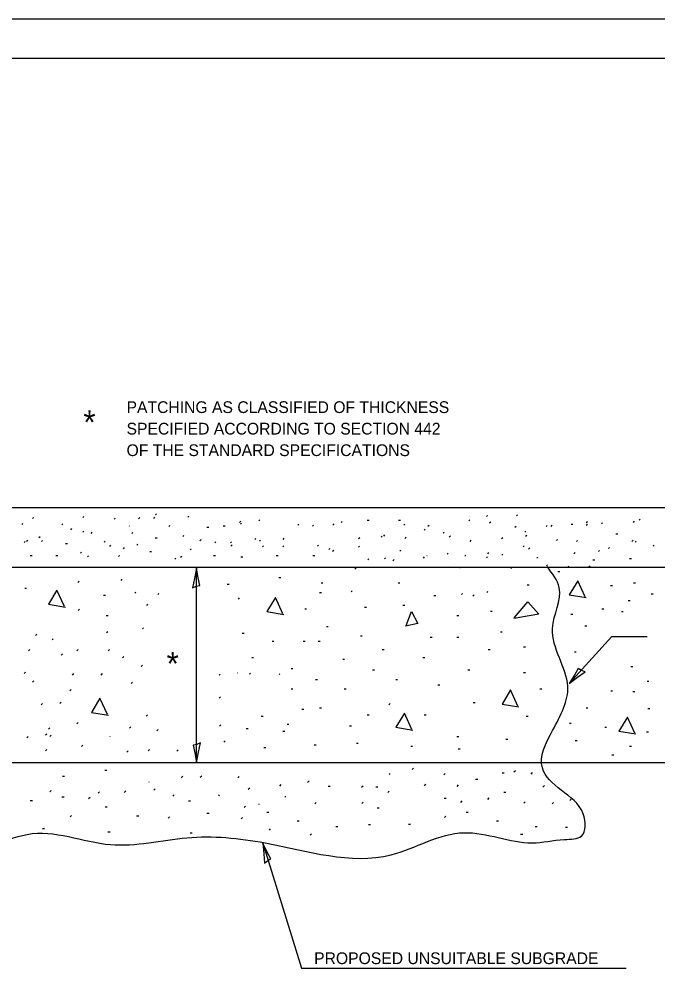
# Model space of a CAD drawing. Extents: x 99425 to 100105, y 98666 to 99106.
# Drawn here: x 99729.1 to 99892.3, y 98863.2 to 99106.5 of the extents above; entities that cross this region are included whole.
import ezdxf

# ---------------------------------------------------------------- set-up
doc = ezdxf.new("R2010")
doc.units = 0
for name, color, linetype in [('Design_PR_Roadway Dimensions', 7, 'Continuous'), ('Design_PR_Roadway Notes', 7, 'Continuous'), ('Level 21', 7, 'Continuous'), ('Level 29', 7, 'Continuous'), ('Level 43', 7, 'Continuous'), ('Sheets_50 Reference Boundary', 7, 'Continuous'), ('Sheets_General Details', 7, 'Continuous'), ('Sheets_Printer Plotting Border', 7, 'Continuous')]:
    doc.layers.add(name, color=color, linetype=linetype)

msp = doc.modelspace()

# ---------------------------------------------------------------- linework, layer by layer
at = {"layer": 'Design_PR_Roadway Notes'}
for p, q in [((99869.62, 98936.67), (99880.6, 98948.7)), ((99880.6, 98948.7), (99889.57, 98948.7)), ((99791.32, 98895.86), (99801.25, 98863.93)), ((99801.25, 98863.93), (99884.24, 98863.93))]:
    msp.add_line(p, q, dxfattribs=at)
for points in [[(99873.76, 98939.66), (99872.78, 98940.01), (99871.99, 98940.51), (99870.99, 98938.81), (99869.62, 98936.67), (99871.78, 98938.31)], [(99791.81, 98890.78), (99792.6, 98891.45), (99793.44, 98891.87), (99792.48, 98893.6), (99791.32, 98895.86), (99791.65, 98893.17)]]:
    msp.add_lwpolyline(points, close=True, dxfattribs=at)
at = {"layer": 'Level 21'}
for p, q in [((99763.92, 98979.78), (99764.18, 98980.03)), ((99848.52, 98979.38), (99848.77, 98979.64)), ((99856.21, 98979.5), (99856.46, 98979.76)), ((99729.76, 98977.32), (99730.01, 98977.57)), ((99732.49, 98978.86), (99732.74, 98979.11)), ((99740.03, 98977.26), (99740.28, 98977.52)), ((99745.32, 98979.13), (99745.58, 98979.38)), ((99753.33, 98978.72), (99753.59, 98978.98)), ((99759.59, 98978.78), (99759.9, 98979.09)), ((99763.48, 98978.88), (99763.79, 98979.19)), ((99772.21, 98979.23), (99772.46, 98979.49)), ((99785.42, 98977.85), (99785.72, 98978.15)), ((99785.63, 98977.38), (99785.88, 98977.63)), ((99790.33, 98978.25), (99790.58, 98978.51)), ((99800.29, 98977.18), (99800.54, 98977.43)), ((99809.29, 98977.19), (99809.59, 98977.5)), ((99811.35, 98977.82), (99811.61, 98978.08)), ((99818.04, 98978.4), (99818.52, 98978.4)), ((99826.03, 98978.4), (99826.51, 98978.4)), ((99827.41, 98977.14), (99827.66, 98977.4)), ((99833.56, 98976.87), (99833.86, 98977.17)), ((99843.99, 98978.28), (99844.24, 98978.53)), ((99849.32, 98977.73), (99849.62, 98978.03)), ((99865.02, 98976.85), (99865.33, 98977.15)), ((99870.15, 98977.37), (99870.63, 98977.37)), ((99873.99, 98977.14), (99874.3, 98977.44)), ((99874.04, 98977.86), (99874.3, 98978.11)), ((99877.9, 98977.53), (99878.15, 98977.79)), ((99886.07, 98977.85), (99886.37, 98978.15)), ((99887.51, 98978.4), (99887.77, 98978.65)), ((99742.25, 98975.95), (99742.56, 98976.26)), ((99745.39, 98975.36), (99745.64, 98975.62)), ((99747.47, 98975.05), (99747.78, 98975.36)), ((99757.84, 98974.99), (99758.15, 98975.3)), ((99767.33, 98976.77), (99767.59, 98977.03)), ((99777.05, 98976.67), (99777.53, 98976.67)), ((99781.22, 98977.02), (99781.7, 98977.02)), ((99804.07, 98976.89), (99804.33, 98977.14)), ((99832.62, 98975.87), (99832.87, 98976.13)), ((99837.42, 98975.11), (99837.68, 98975.36)), ((99855.8, 98976.62), (99856.1, 98976.93)), ((99858.34, 98975.36), (99858.6, 98975.62)), ((99863.81, 98976.83), (99864.07, 98977.08)), ((99881.61, 98974.93), (99882.09, 98974.93)), ((99730.4, 98972.7), (99730.66, 98972.95)), ((99731, 98973.05), (99731.3, 98973.35)), ((99734.11, 98973.96), (99734.42, 98974.27)), ((99734.83, 98972.95), (99735.09, 98973.21)), ((99740.92, 98972.49), (99741.4, 98972.49)), ((99750.79, 98972.78), (99751.04, 98973.04)), ((99763.85, 98973.89), (99764.33, 98973.89)), ((99770.91, 98974.25), (99771.17, 98974.5)), ((99775.25, 98973.14), (99775.56, 98973.45)), ((99779.13, 98972.61), (99779.38, 98972.87)), ((99783.08, 98972.63), (99783.34, 98972.88)), ((99789.28, 98973.53), (99789.53, 98973.78)), ((99790.47, 98973.04), (99790.77, 98973.35)), ((99796.52, 98973.51), (99796.82, 98973.81)), ((99815.82, 98973.71), (99816.13, 98974.02)), ((99821.64, 98974.09), (99821.89, 98974.34)), ((99822.26, 98974.36), (99822.56, 98974.67)), ((99827.65, 98973.77), (99827.96, 98974.08)), ((99839.02, 98974.09), (99839.32, 98974.4)), ((99844.33, 98973.01), (99844.64, 98973.32)), ((99852.4, 98973.77), (99852.66, 98974.02)), ((99858.52, 98974.3), (99858.83, 98974.61)), ((99866.41, 98973.24), (99866.66, 98973.49)), ((99871.53, 98972.97), (99871.79, 98973.23)), ((99885.67, 98973), (99885.97, 98973.3)), ((99886.53, 98972.83), (99886.79, 98973.09)), ((99744.74, 98970.03), (99745, 98970.29)), ((99752.22, 98971.74), (99752.53, 98972.04)), ((99755.72, 98971.13), (99756.03, 98971.43)), ((99759.19, 98972.02), (99759.44, 98972.28)), ((99762.46, 98970.41), (99762.94, 98970.41)), ((99772.81, 98970.89), (99773.07, 98971.14)), ((99783.2, 98971.8), (99783.5, 98972.1)), ((99791.26, 98971.65), (99791.51, 98971.9)), ((99796.49, 98971.65), (99796.74, 98971.9)), ((99805.31, 98971.75), (99805.57, 98972)), ((99808.23, 98970.97), (99808.48, 98971.22)), ((99809.2, 98970.47), (99809.51, 98970.78)), ((99815.78, 98971.53), (99816.04, 98971.79)), ((99826.39, 98970.49), (99826.64, 98970.75)), ((99838.47, 98969.71), (99838.73, 98969.97)), ((99848.83, 98969.82), (99849.14, 98970.13)), ((99857.9, 98971.59), (99858.16, 98971.85)), ((99859.28, 98971.02), (99859.58, 98971.33)), ((99870.86, 98969.82), (99871.17, 98970.13)), ((99877.15, 98970.41), (99877.4, 98970.66)), ((99879.74, 98971.17), (99880, 98971.43)), ((99891.17, 98971.8), (99891.42, 98972.05)), ((99731.89, 98969.37), (99732.37, 98969.37)), ((99738.49, 98969.37), (99738.97, 98969.37)), ((99746.52, 98969.05), (99746.83, 98969.35)), ((99754.48, 98969.15), (99754.74, 98969.41)), ((99768.86, 98968.49), (99769.12, 98968.74)), ((99770.35, 98968.97), (99770.65, 98969.27)), ((99778.79, 98969.37), (99779.27, 98969.37)), ((99785.74, 98969.02), (99786.22, 98969.02)), ((99794.77, 98969.37), (99795.25, 98969.37)), ((99804.15, 98969.37), (99804.63, 98969.37)), ((99818.23, 98968.33), (99818.48, 98968.59)), ((99822.45, 98968.56), (99822.71, 98968.81)), ((99824.6, 98968.07), (99824.9, 98968.38)), ((99832.4, 98968.74), (99832.7, 98969.05)), ((99842.97, 98969.22), (99843.22, 98969.47)), ((99848.54, 98968.78), (99848.79, 98969.03)), ((99852.44, 98969.49), (99852.7, 98969.75)), ((99861.41, 98968.73), (99861.67, 98968.98)), ((99875.71, 98968.32), (99876.19, 98968.32)), ((99885.08, 98968.67), (99885.56, 98968.67)), ((99814.9, 98965.95), (99815.21, 98966.25)), ((99854.78, 98966.07), (99855.08, 98966.38)), ((99863.84, 98966.75), (99864.14, 98967.05)), ((99866.77, 98965.35), (99867.25, 98965.35)), ((99869.42, 98966.52), (99869.54, 98966.64)), ((99874.72, 98966.49), (99875.03, 98966.8)), ((99744.06, 98962.54), (99744.4, 98962.87)), ((99755.12, 98963.05), (99755.43, 98963.35)), ((99795.46, 98963.81), (99795.94, 98963.81)), ((99730.51, 98961.02), (99730.99, 98961.02)), ((99782.26, 98962.07), (99782.74, 98962.07)), ((99806.23, 98962.41), (99806.71, 98962.41)), ((99813.97, 98960.19), (99814.17, 98960.39)), ((99825.91, 98962.38), (99826.39, 98962.38)), ((99848.65, 98959.97), (99848.9, 98960.22)), ((99858.92, 98961.89), (99859.4, 98961.89)), ((99880.22, 98961.72), (99880.7, 98961.72)), ((99886.13, 98962.41), (99886.61, 98962.41)), ((99750.65, 98959.29), (99751.13, 98959.29)), ((99758.68, 98959.8), (99758.93, 98960.05)), ((99764.54, 98959.41), (99764.79, 98959.67)), ((99785.14, 98958.26), (99785.44, 98958.56)), ((99805.88, 98959.98), (99806.36, 98959.98)), ((99835.09, 98959.16), (99835.57, 98959.16)), ((99842.15, 98959.4), (99842.41, 98959.65)), ((99845.05, 98959.04), (99845.36, 98959.35)), ((99884.74, 98957.89), (99885.22, 98957.89)), ((99890.65, 98959.63), (99891.13, 98959.63)), ((99744.14, 98955.31), (99744.47, 98955.66)), ((99761.69, 98956.65), (99762, 98956.95)), ((99802.06, 98955.81), (99802.54, 98955.81)), ((99817.34, 98956.19), (99817.82, 98956.19)), ((99827.14, 98956.68), (99827.62, 98956.68)), ((99878, 98955.75), (99878.48, 98955.75)), ((99751.34, 98954.07), (99751.82, 98954.07)), ((99840.97, 98954.07), (99841.45, 98954.07)), ((99849.53, 98955.19), (99850.01, 98955.19)), ((99870.07, 98954.45), (99870.55, 98954.45)), ((99883, 98955.12), (99883.48, 98955.12)), ((99760.6, 98950.65), (99760.85, 98950.91)), ((99807.62, 98951.29), (99808.1, 98951.29)), ((99873.69, 98951.43), (99874.17, 98951.43)), ((99733.27, 98948.97), (99733.6, 98949.31)), ((99737.51, 98947.82), (99737.81, 98948.13)), ((99751.41, 98949.69), (99751.72, 98950)), ((99786.08, 98949.55), (99786.56, 98949.55)), ((99816.31, 98948.86), (99816.79, 98948.86)), ((99834.16, 98948.51), (99834.64, 98948.51)), ((99840.97, 98948.51), (99841.45, 98948.51)), ((99852.08, 98949.9), (99852.56, 98949.9)), ((99793.73, 98947.47), (99794.21, 98947.47)), ((99801.71, 98947.47), (99802.19, 98947.47)), ((99805.54, 98947.47), (99806.02, 98947.47)), ((99857.99, 98946.07), (99858.47, 98946.07)), ((99731.44, 98945.07), (99731.77, 98945.41)), ((99739.83, 98943.97), (99740.17, 98944.31)), ((99743.84, 98945.07), (99744.18, 98945.41)), ((99751.87, 98945.07), (99752.2, 98945.41)), ((99755.51, 98943.24), (99755.86, 98943.59)), ((99788.51, 98943.3), (99788.99, 98943.3)), ((99821.86, 98945.39), (99822.34, 98945.39)), ((99832.28, 98943.3), (99832.76, 98943.3)), ((99848.96, 98945.39), (99849.44, 98945.39)), ((99871, 98944.8), (99871.48, 98944.8)), ((99760.26, 98941.05), (99760.6, 98941.39)), ((99811.79, 98942.95), (99812.27, 98942.95)), ((99885.43, 98941.03), (99885.91, 98941.03)), ((99730.34, 98939.23), (99730.68, 98939.57)), ((99742.75, 98938.86), (99743.08, 98939.21)), ((99750.04, 98938.86), (99750.38, 98939.21)), ((99780.22, 98938.85), (99780.47, 98939.1)), ((99784.91, 98939.38), (99784.97, 98939.45)), ((99787.99, 98939.12), (99788.2, 98939.33)), ((99795.52, 98938.97), (99795.73, 98939.17)), ((99798.59, 98940.51), (99799.07, 98940.51)), ((99819.43, 98940.17), (99819.91, 98940.17)), ((99843.75, 98940.17), (99844.23, 98940.17)), ((99857.99, 98939.47), (99858.47, 98939.47)), ((99732.53, 98937.04), (99732.87, 98937.37)), ((99757.7, 98936.67), (99758.05, 98937.01)), ((99804.84, 98937.73), (99805.32, 98937.73)), ((99825.34, 98937.73), (99825.82, 98937.73)), ((99836.11, 98936.34), (99836.59, 98936.34)), ((99889.56, 98937.25), (99890.04, 98937.25)), ((99742.01, 98934.85), (99742.36, 98935.19)), ((99798.59, 98935.3), (99799.07, 98935.3)), ((99812.14, 98935.3), (99812.62, 98935.3)), ((99862.16, 98935.3), (99862.64, 98935.3)), ((99880.28, 98934.78), (99880.76, 98934.78)), ((99885.96, 98934.66), (99886.44, 98934.66)), ((99734.72, 98931.2), (99735.05, 98931.54)), ((99739.46, 98931.56), (99739.8, 98931.9)), ((99780.18, 98932.98), (99780.52, 98933.31)), ((99823.57, 98931.28), (99823.9, 98931.61)), ((99845.14, 98931.83), (99845.62, 98931.83)), ((99761.57, 98928.37), (99761.92, 98928.72)), ((99801.37, 98930.09), (99801.85, 98930.09)), ((99805.88, 98930.43), (99806.36, 98930.43)), ((99818.04, 98928.69), (99818.52, 98928.69)), ((99832.63, 98928.69), (99833.11, 98928.69)), ((99873.97, 98930.43), (99874.45, 98930.43)), ((99889.75, 98930.3), (99890.23, 98930.3)), ((99743.85, 98926.41), (99744.19, 98926.75)), ((99780.26, 98925.75), (99780.59, 98926.09)), ((99790.95, 98928.35), (99791.43, 98928.35)), ((99797.55, 98926.26), (99798.03, 98926.26)), ((99858.68, 98928.35), (99859.16, 98928.35)), ((99869.7, 98926.56), (99870.18, 98926.56)), ((99735.81, 98923.53), (99736.15, 98923.87)), ((99736.54, 98925), (99736.88, 98925.33)), ((99757.27, 98925.24), (99757.61, 98925.58)), ((99764.27, 98924.63), (99764.61, 98924.97)), ((99787.13, 98925.22), (99787.61, 98925.22)), ((99796.51, 98924.52), (99796.99, 98924.52)), ((99813.53, 98925.91), (99814.01, 98925.91)), ((99878.74, 98925.49), (99879.22, 98925.49)), ((99889.46, 98924.37), (99889.94, 98924.37)), ((99731.07, 98922.8), (99731.41, 98923.14)), ((99736.91, 98923.17), (99737.24, 98923.51)), ((99752.29, 98923.05), (99752.35, 98923.12)), ((99781.42, 98921.71), (99781.76, 98922.05)), ((99815.26, 98921.4), (99815.74, 98921.4)), ((99840.97, 98923.14), (99841.45, 98923.14)), ((99853.48, 98922.44), (99853.96, 98922.44)), ((99871.19, 98922.09), (99871.67, 98922.09)), ((99735.81, 98919.52), (99736.15, 98919.86)), ((99745.01, 98920.57), (99745.35, 98920.91)), ((99756.61, 98919.15), (99756.95, 98919.49)), ((99762.08, 98919.52), (99762.42, 98919.86)), ((99769.39, 98919.41), (99769.72, 98919.74)), ((99791.64, 98920.35), (99792.12, 98920.35)), ((99804.49, 98921.05), (99804.97, 98921.05)), ((99829.16, 98920.7), (99829.64, 98920.7)), ((99841.31, 98920.01), (99841.79, 98920.01)), ((99885.08, 98920.7), (99885.56, 98920.7)), ((99880.59, 98918.43), (99881.07, 98918.43)), ((99750.99, 98914.53), (99751.53, 98914.53)), ((99829.5, 98914.69), (99829.88, 98915.07)), ((99855.53, 98914.08), (99855.91, 98914.46)), ((99859.91, 98913.54), (99860.29, 98913.91)), ((99740.12, 98912.99), (99740.66, 98912.99)), ((99770.51, 98912.6), (99770.89, 98912.99)), ((99775.37, 98912.73), (99775.75, 98913.11)), ((99784.96, 98912.57), (99785.35, 98912.95)), ((99802.79, 98911.43), (99803.17, 98911.81)), ((99823.69, 98913.53), (99823.88, 98913.72)), ((99837.59, 98913.31), (99837.98, 98913.7)), ((99845.73, 98912.28), (99846.27, 98912.28)), ((99852.5, 98913.84), (99853.04, 98913.84)), ((99736.91, 98908.97), (99737.3, 98909.34)), ((99755.93, 98908.83), (99756.32, 98909.22)), ((99763.49, 98909.42), (99763.88, 98909.81)), ((99787.63, 98909.67), (99788.01, 98910.06)), ((99795.67, 98910.49), (99796.05, 98910.87)), ((99808.05, 98910.47), (99808.59, 98910.47)), ((99816.62, 98910.16), (99817, 98910.54)), ((99820.22, 98910.29), (99820.76, 98910.29)), ((99823.27, 98908.81), (99823.64, 98909.19)), ((99832.62, 98910.61), (99833, 98911)), ((99841.01, 98910.41), (99841.39, 98910.79)), ((99862.96, 98910.21), (99863.35, 98910.59)), ((99731.91, 98906.75), (99732.45, 98906.75)), ((99740.01, 98907.74), (99740.55, 98907.74)), ((99746.84, 98907.29), (99747.23, 98907.66)), ((99749.26, 98908.65), (99749.65, 98909.03)), ((99768.32, 98907.87), (99768.7, 98908.25)), ((99772.34, 98906.71), (99772.88, 98906.71)), ((99780.1, 98908.02), (99780.28, 98908.2)), ((99796.96, 98907.61), (99797.27, 98907.92)), ((99837.67, 98907.4), (99838.21, 98907.4)), ((99841.95, 98906.31), (99842.33, 98906.7)), ((99848.84, 98907.08), (99849.22, 98907.46)), ((99852.97, 98908.9), (99853.51, 98908.9)), ((99869.79, 98906.75), (99870.17, 98907.13)), ((99751.06, 98905.2), (99751.6, 98905.2)), ((99786.59, 98905.02), (99786.93, 98905.36)), ((99790.36, 98905.82), (99790.47, 98905.93)), ((99804.61, 98905.91), (99804.99, 98906.29)), ((99816.66, 98906.01), (99817.04, 98906.39)), ((99820.58, 98904.93), (99821.12, 98904.93)), ((99858.05, 98906.07), (99858.43, 98906.45)), ((99865.3, 98905.91), (99865.68, 98906.29)), ((99742.1, 98902.59), (99742.48, 98902.97)), ((99759.09, 98902.86), (99759.63, 98902.86)), ((99767.13, 98902.26), (99767.47, 98902.61)), ((99777.09, 98903.58), (99777.63, 98903.58)), ((99785.81, 98902.08), (99786.19, 98902.45)), ((99792.35, 98903.81), (99792.89, 98903.81)), ((99837.77, 98902.43), (99838.16, 98902.81)), ((99843.32, 98903.81), (99843.86, 98903.81)), ((99735.01, 98899.67), (99735.55, 98899.67)), ((99793.03, 98899.21), (99793.34, 98899.52)), ((99800.13, 98901.61), (99800.67, 98901.61)), ((99809.99, 98900.18), (99810.53, 98900.18)), ((99818.35, 98900.66), (99818.89, 98900.66)), ((99828.57, 98900.75), (99829.11, 98900.75)), ((99851.09, 98901.61), (99851.63, 98901.61)), ((99860.96, 98900.18), (99861.5, 98900.18)), ((99868.7, 98900.01), (99869.24, 98900.01)), ((99751.78, 98898.8), (99752.32, 98898.8)), ((99772.77, 98898.54), (99773.31, 98898.54)), ((99803.5, 98897.93), (99803.81, 98898.23)), ((99857.25, 98898.15), (99857.79, 98898.15))]:
    msp.add_line(p, q, dxfattribs=at)
for points in [[(99757.27, 98976.92), (99757.3, 98976.96)], [(99833.28, 98969.34), (99833.36, 98969.42)], [(99841.65, 98966.46), (99841.81, 98966.22), (99839.08, 98966.46)], [(99873.77, 98958.81), (99871.85, 98962.95), (99869.69, 98959.35), (99874.01, 98958.63)], [(99740.66, 98956.41), (99738.74, 98960.56), (99736.58, 98956.95), (99740.9, 98956.23)], [(99796.48, 98954.52), (99794.56, 98958.67), (99792.39, 98955.06), (99796.72, 98954.34)], [(99855.59, 98953.43), (99859.05, 98957.58), (99861.94, 98954.39), (99855.53, 98953.26)], [(99828.02, 98951.53), (99829.4, 98955.11), (99830.96, 98952), (99827.84, 98951.37)], [(99856.57, 98930.88), (99854.65, 98935.03), (99852.49, 98931.42), (99856.82, 98930.7)], [(99751.66, 98928.78), (99749.74, 98932.93), (99747.58, 98929.32), (99751.9, 98928.6)], [(99829.48, 98924.97), (99827.56, 98929.13), (99825.39, 98925.51), (99829.72, 98924.79)], [(99886.46, 98923.97), (99884.53, 98928.11), (99882.37, 98924.51), (99886.7, 98923.79)], [(99762.26, 98911.55), (99762.33, 98911.55)]]:
    msp.add_lwpolyline(points, dxfattribs=at)
at = {"layer": 'Level 29'}
for p, q in [((99580.2, 98981.64), (99987.74, 98981.64)), ((99580.2, 98966.46), (99987.74, 98966.46)), ((99580.2, 98916.51), (99987.74, 98916.51))]:
    msp.add_line(p, q, dxfattribs=at)
msp.add_spline([(99692.72, 98966.12), (99690.68, 98960.77), (99692.42, 98952.95), (99691.99, 98943.37), (99697.2, 98933.81), (99693.29, 98921.63), (99688.51, 98913.8), (99683.29, 98905.1), (99686.33, 98899.88), (99700.24, 98899.01), (99711.98, 98898.14), (99721.97, 98895.96), (99731.11, 98898.14), (99752.4, 98895.53), (99771.96, 98897.27), (99791.95, 98895.96), (99824.12, 98892.92), (99842.8, 98898.57), (99860.19, 98895.96), (99868.45, 98896.83), (99872.8, 98897.7), (99873.23, 98903.36), (99867.58, 98909.45), (99862.8, 98915.1), (99865.4, 98924.67), (99869.32, 98935.98), (99865.4, 98950.77), (99867.14, 98961.21), (99863.99, 98966.55)], degree=3, dxfattribs=at)
at = {"layer": 'Level 43'}
msp.add_line((99774.4, 98916.51), (99774.4, 98966.17), dxfattribs=at)
for points in [[(99773.36, 98961.17), (99774.32, 98961.58), (99775.24, 98961.73), (99774.83, 98963.67), (99774.4, 98966.17), (99773.92, 98963.5)], [(99775.45, 98921.51), (99774.49, 98921.1), (99773.57, 98920.94), (99773.97, 98919.01), (99774.4, 98916.51), (99774.89, 98919.17)]]:
    msp.add_lwpolyline(points, close=True, dxfattribs=at)
at = {"layer": 'Sheets_50 Reference Boundary'}
msp.add_lwpolyline([(99464.57, 99096.49), (100094.57, 99096.49), (100094.57, 98696.49), (99464.57, 98696.49)], close=True, dxfattribs=at)
at = {"layer": 'Sheets_General Details'}
msp.add_line((100104.57, 99106.49), (99424.57, 99106.49), dxfattribs=at)
msp.add_lwpolyline([(99464.57, 99096.49), (100094.57, 99096.49), (100094.57, 98676.49), (99464.57, 98676.49)], close=True, dxfattribs=at)
at = {"layer": 'Sheets_Printer Plotting Border'}
msp.add_lwpolyline([(99424.57, 98666.49), (100104.57, 98666.49), (100104.57, 99106.49), (99424.57, 99106.49)], close=True, dxfattribs=at)

# ---------------------------------------------------------------- texts
at = {"layer": 'Design_PR_Roadway Dimensions'}
for s, height, p in [('PATCHING AS CLASSIFIED OF THICKNESS ', 3, (99756.53, 99005.81)), ('*', 6, (99745.49, 99000.46)), ('SPECIFIED ACCORDING TO SECTION 442 ', 3, (99756.53, 99000.31)), ('OF THE STANDARD SPECIFICATIONS', 3, (99756.53, 98994.81)), ('*', 6, (99766.77, 98938.77))]:
    msp.add_text(s, height=height, dxfattribs=at).set_placement(p)
at = {"layer": 'Design_PR_Roadway Notes'}
msp.add_text('PROPOSED UNSUITABLE SUBGRADE', height=3, dxfattribs=at).set_placement((99804.47, 98864.98))

doc.saveas('drawing.dxf')
